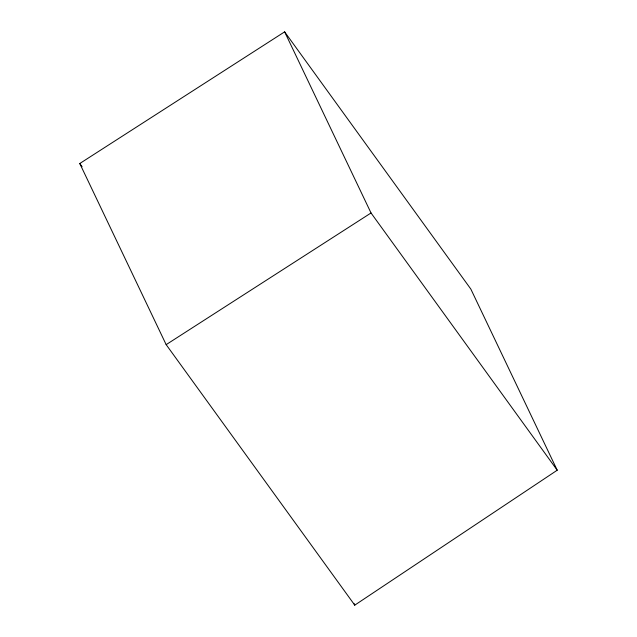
<?xml version="1.0" encoding="UTF-8"?>
<svg xmlns="http://www.w3.org/2000/svg" width="637" height="637" viewBox="0 0 637 637"><rect width="100%" height="100%" fill="white"/><g stroke="black" fill="none" stroke-linecap="round" stroke-linejoin="round"><path stroke-width="0.96" d="M354.761 605.15L557.224 470.21L470.839 289.087L284.635 31.85L79.776 163.518L166.161 344.641L354.761 605.15L353.909 603.358M166.161 344.641L371.029 212.973L284.635 31.85M371.029 212.973L557.224 470.21M79.776 163.518L82.101 166.735"/></g></svg>
